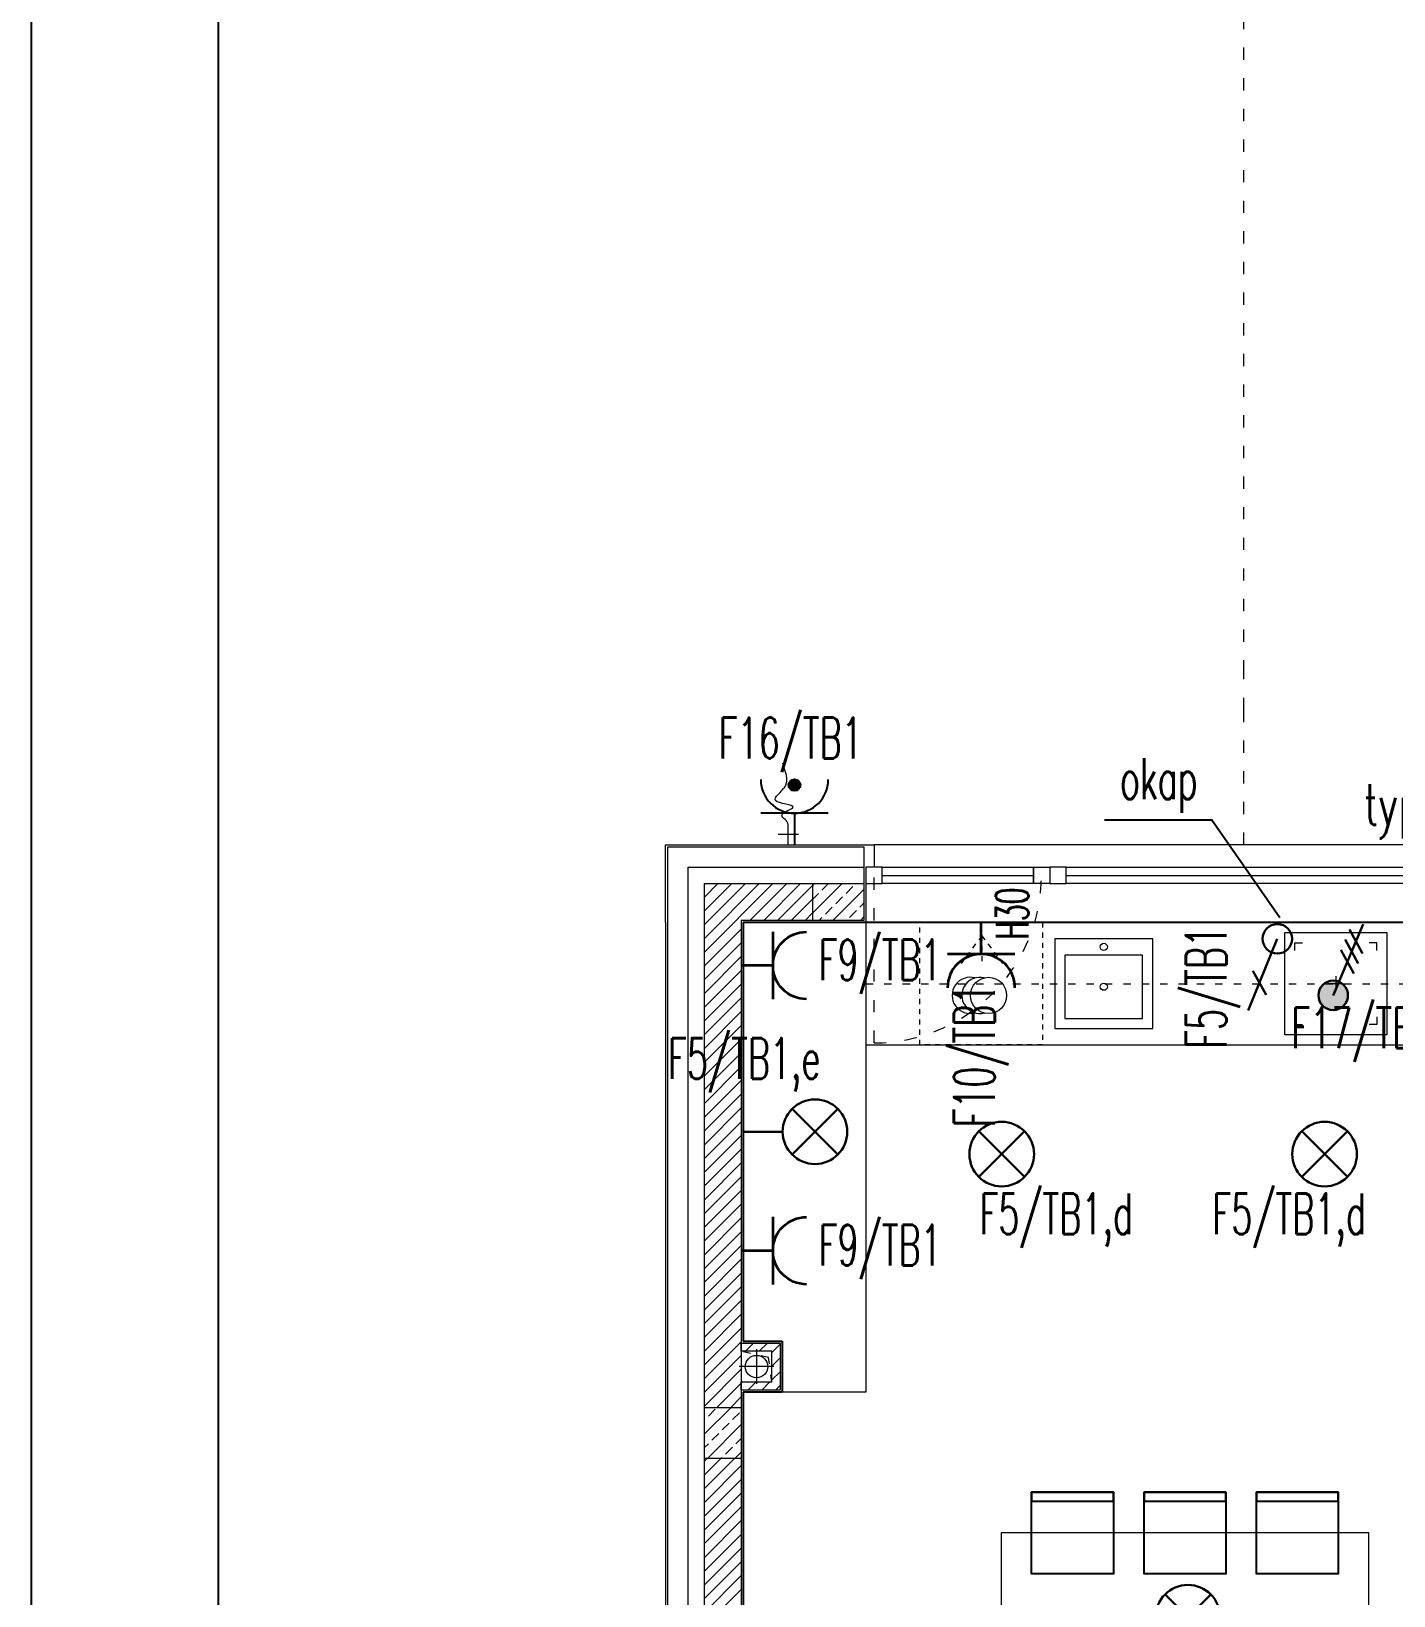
# Model space of a CAD drawing. Header units: millimetres. Extents: x 1780 to 154263, y -7240 to 17216.
# Drawn here: x 114275 to 114942, y 3319 to 4085 of the extents above; entities that cross this region are included whole.
import ezdxf

# ---------------------------------------------------------------- set-up
doc = ezdxf.new("R2010")
doc.units = ezdxf.units.MM
doc.linetypes.add('0.5_0.5', pattern=[1, 0.5, -0.5])
doc.linetypes.add('ACAD_ISO03W100', pattern=[30, 12, -18])
for name, color, linetype, lineweight in [('2d_SX_aranżacja drukowana', 200, 'Continuous', 5), ('2d_SX_aranżacja niedrukowana', 191, 'Continuous', 5), ('2d_SX_gruba przekroje', 90, 'Continuous', 20), ('2d_SX_instalacje szkic - kanalizacja sanitarna', 44, 'Continuous', 5), ('2d_SX_instalacje szkic - woda', 140, 'Continuous', 5), ('2d_SX_przebicia', 96, 'Continuous', 13), ('2d_SX_stolarka okienna', 5, 'Continuous', 5), ('2d_SX_szraf', 251, 'Continuous', 0), ('2d_SX_warstwy', 181, 'Continuous', 9), ('2d_SX_widok', 10, 'Continuous', 9)]:
    doc.layers.add(name, color=color, linetype=linetype, lineweight=lineweight)
doc.layers.add('2d_SX_powierzchnia', color=251, linetype='Continuous', plot=False)
for name, color, linetype in [('2d_SX_rewizja 18 września', 210, 'Continuous'), ('60 instalacje elektryka', 10, 'Continuous'), ('BA-widok', 1, 'Continuous')]:
    doc.layers.add(name, color=color, linetype=linetype)
doc.styles.add('OPIS', font='simplex.shx', dxfattribs={"width": 0.7, "height": 4})
doc.linetypes.add('ZIGZAG', pattern='A,0.00254,-5.08,[131,ltypeshp.shx,S=5.08,R=0,X=-5.08,Y=0],-10.16,[131,ltypeshp.shx,S=5.08,R=180,X=5.08,Y=0],-5.08', length=20.32254)

# ---------------------------------------------------------------- blocks, each defined once
blk = doc.blocks.new('PDKLD B2')
at = {"color": 8}
for points in [[(107171.01, -12916.04), (107171.01, -12956.04), (107131.01, -12956.04), (107131.01, -12916.04)], [(107131.01, -12916.04), (107131.01, -12920.48), (107171.01, -12920.48), (107171.01, -12916.04), (107171.01, -12916.04)], [(107226.01, -12916.04), (107226.01, -12956.04), (107186.01, -12956.04), (107186.01, -12916.04)], [(107186.01, -12916.04), (107186.01, -12920.48), (107226.01, -12920.48), (107226.01, -12916.04), (107226.01, -12916.04)], [(107281.01, -12916.04), (107281.01, -12956.04), (107241.01, -12956.04), (107241.01, -12916.04)], [(107241.01, -12916.04), (107241.01, -12920.48), (107281.01, -12920.48), (107281.01, -12916.04), (107281.01, -12916.04)]]:
    blk.add_lwpolyline(points, close=True, dxfattribs=at)
at = {"layer": '2d_SX_aranżacja drukowana', "color": 8}
for p, q in [((106989.88, -12842.1), (106989.88, -12637.1)), ((106989.88, -12637.1), (106989.88, -12637.1)), ((106989.88, -12637.1), (107049.88, -12637.1)), ((107409.88, -12637.1), (106989.88, -12637.1)), ((106989.88, -12637.1), (106989.88, -12697.1)), ((107409.88, -12637.1), (106989.88, -12637.1)), ((106989.88, -12637.1), (106989.88, -12697.1)), ((107049.88, -12637.1), (107049.88, -12867.1)), ((107190.31, -12645.1), (107142.31, -12645.1)), ((107142.31, -12645.1), (107142.31, -12689.1)), ((107190.31, -12689.1), (107190.31, -12645.1)), ((107254.89, -12642.1), (107304.89, -12642.1)), ((107254.89, -12692.1), (107254.89, -12642.1)), ((107304.89, -12642.1), (107304.89, -12692.1)), ((107185.31, -12653.1), (107147.31, -12653.1)), ((107147.31, -12653.1), (107147.31, -12684.1)), ((107185.31, -12684.1), (107185.31, -12653.1)), ((107259.89, -12650.81), (107259.89, -12647.1)), ((107259.89, -12647.1), (107263.6, -12647.1)), ((107299.89, -12647.1), (107296.17, -12647.1)), ((107299.89, -12650.81), (107299.89, -12647.1)), ((107279.89, -12667.1), (107276.17, -12667.1)), ((107279.89, -12663.38), (107279.89, -12667.1)), ((107283.6, -12667.1), (107279.89, -12667.1)), ((107279.89, -12667.1), (107279.89, -12670.81)), ((107147.31, -12684.1), (107185.31, -12684.1)), ((107259.89, -12683.38), (107259.89, -12687.1)), ((107299.89, -12683.38), (107299.89, -12687.1)), ((107142.31, -12689.1), (107190.31, -12689.1)), ((107259.89, -12687.1), (107263.6, -12687.1)), ((107299.89, -12687.1), (107296.17, -12687.1)), ((107049.88, -12697.1), (107409.88, -12697.1)), ((107049.88, -12697.1), (107409.88, -12697.1)), ((107304.89, -12692.1), (107254.89, -12692.1)), ((107049.88, -12867.1), (106989.88, -12867.1))]:
    blk.add_line(p, q, dxfattribs=at)
at = {"layer": '2d_SX_aranżacja drukowana', "color": 8, "linetype": '0.5_0.5', "ltscale": 5}
for p, q in [((107076.31, -12637.1), (107136.31, -12637.1)), ((107076.31, -12697.1), (107076.31, -12637.1)), ((107136.31, -12637.1), (107136.31, -12697.1)), ((107106.61, -12643.65), (107096.44, -12657.17)), ((107106.61, -12643.65), (107106.61, -12658.55)), ((107106.61, -12643.65), (107116.79, -12657.17)), ((107136.31, -12697.1), (107076.31, -12697.1))]:
    blk.add_line(p, q, dxfattribs=at)
at = {"layer": '2d_SX_aranżacja drukowana', "color": 8, "linetype": 'ACAD_ISO03W100', "ltscale": 0.3}
blk.add_line((107049.88, -12667.1), (107349.88, -12667.1), dxfattribs=at)
at = {"layer": '2d_SX_aranżacja drukowana', "color": 8}
for centre, radius in [((107166.31, -12649.1), 1.75), ((107109.93, -12672.83), 8.84), ((107166.31, -12668.6), 1.75)]:
    blk.add_circle(centre, radius, dxfattribs=at)
for centre, start, end in [((107100.93, -12672.83), 74.45458, 285.54542), ((107105.67, -12672.83), 76.04438, 283.95562)]:
    blk.add_arc(centre, 8.84, start, end, dxfattribs=at)
at = {"layer": '2d_SX_aranżacja niedrukowana', "color": 8}
for p, q in [((107296.01, -12936.04), (107116.01, -12936.04)), ((107116.01, -12936.04), (107116.01, -13016.04)), ((107296.01, -13016.04), (107296.01, -12936.04))]:
    blk.add_line(p, q, dxfattribs=at)
at = {"layer": '2d_SX_gruba przekroje', "color": 8}
for p, q in [((106951.88, -12637.1), (106951.88, -12599.1)), ((106951.88, -12599.1), (107049.88, -12599.1)), ((107049.88, -12599.1), (107053.88, -12599.1)), ((107053.88, -12599.1), (107053.88, -12610.1)), ((107053.88, -12610.1), (107049.88, -12610.1)), ((107049.88, -12610.1), (107049.88, -12637.1)), ((106951.88, -12637.1), (106951.88, -13445.1)), ((106989.88, -12842.1), (106989.88, -12637.1)), ((107049.88, -12637.1), (106989.88, -12637.1)), ((107008.88, -12842.1), (106989.88, -12842.1)), ((107008.88, -12842.1), (106989.88, -12842.1)), ((107008.88, -12867.1), (107008.88, -12842.1)), ((107008.88, -12861.1), (107008.88, -12842.1)), ((107008.88, -12867.1), (106989.88, -12867.1)), ((106989.88, -13407.1), (106989.88, -12867.1))]:
    blk.add_line(p, q, dxfattribs=at)
at = {"layer": '2d_SX_instalacje szkic - kanalizacja sanitarna', "color": 8}
for p, q in [((106996.38, -12846.1), (106996.38, -12863.1)), ((107004.88, -12854.6), (106987.88, -12854.6))]:
    blk.add_line(p, q, dxfattribs=at)
blk.add_circle((106996.38, -12854.6), 5.5, dxfattribs=at)
at = {"layer": '2d_SX_instalacje szkic - woda', "color": 8}
for p, q in [((107011.88, -12599.1), (107011.88, -12589.1)), ((107016.88, -12594.1), (107006.88, -12594.1))]:
    blk.add_line(p, q, dxfattribs=at)
at = {"layer": '2d_SX_instalacje szkic - woda', "color": 8, "start_tangent": (0.020138, 0.999797), "end_tangent": (-0.22984, 0.973228)}
blk.add_spline([(107011.88, -12589.1), (107008.81, -12584.71), (107014.32, -12580.72), (107005.64, -12577.42), (107010.19, -12570.81), (107009.22, -12559.12)], degree=3, dxfattribs=at)
at = {"layer": '2d_SX_powierzchnia', "color": 8}
for p, q in [((107409.88, -12637.1), (106989.88, -12637.1)), ((106989.88, -12637.1), (106989.88, -12842.1)), ((106989.88, -12842.1), (107008.88, -12842.1)), ((107008.88, -12842.1), (107008.88, -12867.1)), ((107008.88, -12867.1), (106989.88, -12867.1)), ((106989.88, -12867.1), (106989.88, -13407.1))]:
    blk.add_line(p, q, dxfattribs=at)
at = {"layer": '2d_SX_przebicia', "color": 8, "linetype": 'ACAD_ISO03W100', "ltscale": 0.3}
for p, q in [((107002.21, -12850.08), (106988.88, -12847.1)), ((107003.88, -12847.1), (106988.88, -12847.1)), ((106988.88, -12847.1), (106988.88, -12862.1)), ((107003.88, -12862.1), (107002.21, -12850.08)), ((107003.88, -12862.1), (107003.88, -12847.1)), ((106988.88, -12862.1), (107003.88, -12862.1))]:
    blk.add_line(p, q, dxfattribs=at)
at = {"layer": '2d_SX_stolarka okienna', "color": 8}
for p, q in [((107057.88, -12610.1), (107049.88, -12610.1)), ((107049.88, -12610.1), (107049.88, -12618.1)), ((107057.88, -12618.1), (107057.88, -12610.1)), ((107057.88, -12618.1), (107057.88, -12610.1)), ((107057.88, -12610.1), (107131.88, -12610.1)), ((107057.88, -12614.1), (107131.88, -12614.1)), ((107131.88, -12618.1), (107131.88, -12610.1)), ((107131.88, -12610.1), (107139.88, -12610.1)), ((107131.88, -12610.1), (107131.88, -12618.1)), ((107139.88, -12610.1), (107139.88, -12618.1)), ((107147.88, -12610.1), (107139.88, -12610.1)), ((107139.88, -12610.1), (107139.88, -12618.1)), ((107147.88, -12618.1), (107147.88, -12610.1)), ((107147.88, -12618.1), (107147.88, -12610.1)), ((107147.88, -12610.1), (107341.88, -12610.1)), ((107147.88, -12614.1), (107341.88, -12614.1)), ((107049.88, -12618.1), (107057.88, -12618.1)), ((107049.88, -12618.1), (107049.88, -12618.1)), ((107131.88, -12618.1), (107057.88, -12618.1)), ((107139.88, -12618.1), (107131.88, -12618.1)), ((107139.88, -12618.1), (107139.88, -12618.1)), ((107139.88, -12618.1), (107147.88, -12618.1)), ((107139.88, -12618.1), (107139.88, -12618.1)), ((107341.88, -12618.1), (107147.88, -12618.1))]:
    blk.add_line(p, q, dxfattribs=at)
at = {"layer": '2d_SX_stolarka okienna', "color": 8, "linetype": 'ACAD_ISO03W100', "ltscale": 0.5}
blk.add_line((107053.88, -12696.1), (107053.88, -12614.1), dxfattribs=at)
blk.add_arc((107053.71, -12614.03), 82.07, 270.1168, 359.95145, dxfattribs=at)
at = {"layer": '2d_SX_szraf', "color": 8, "linetype": 'ZIGZAG'}
for p, q in [((106962.88, -13434.1), (106962.88, -12610.1)), ((106962.88, -12610.1), (107048.88, -12610.1))]:
    blk.add_line(p, q, dxfattribs=at)
at = {"layer": '2d_SX_szraf', "color": 8, "linetype": 'Continuous'}
for p, q in [((106970.88, -12624.7), (106977.48, -12618.1)), ((106970.88, -12631.44), (106984.22, -12618.1)), ((106970.88, -12638.17), (106990.95, -12618.1)), ((106970.88, -12644.91), (106997.69, -12618.1)), ((106970.88, -12651.64), (107004.42, -12618.1)), ((106993.16, -12636.1), (107011.16, -12618.1)), ((106999.89, -12636.1), (107017.89, -12618.1)), ((107006.63, -12636.1), (107023.88, -12618.85)), ((107023.88, -12619.01), (107024.79, -12618.1)), ((107023.88, -12632.48), (107038.26, -12618.1)), ((107028.38, -12621.24), (107031.52, -12618.1)), ((107033.73, -12636.1), (107048.88, -12620.95)), ((107040.16, -12622.93), (107043.53, -12619.56)), ((107013.36, -12636.1), (107023.88, -12625.58)), ((107023.88, -12625.74), (107026.69, -12622.93)), ((107030.06, -12633.03), (107033.43, -12629.66)), ((107035.11, -12627.98), (107038.48, -12624.61)), ((107046.9, -12629.66), (107048.88, -12627.68)), ((107020.1, -12636.1), (107023.88, -12632.32)), ((107026.99, -12636.1), (107028.38, -12634.71)), ((107041.85, -12634.71), (107045.22, -12631.34)), ((107047.2, -12636.1), (107048.88, -12634.42)), ((106970.88, -12658.38), (106988.88, -12640.38)), ((106970.88, -12665.11), (106988.88, -12647.11)), ((106970.88, -12671.85), (106988.88, -12653.85)), ((106970.88, -12678.58), (106988.88, -12660.58)), ((106970.88, -12685.32), (106988.88, -12667.32)), ((106970.88, -12692.05), (106988.88, -12674.05)), ((106970.88, -12698.79), (106988.88, -12680.79)), ((106970.88, -12705.52), (106988.88, -12687.52)), ((106970.88, -12712.26), (106988.88, -12694.26)), ((106970.88, -12718.99), (106988.88, -12700.99)), ((106970.88, -12725.73), (106988.88, -12707.73)), ((106970.88, -12732.46), (106988.88, -12714.46)), ((106970.88, -12739.2), (106988.88, -12721.2)), ((106970.88, -12745.93), (106988.88, -12727.93)), ((106970.88, -12752.67), (106988.88, -12734.67)), ((106970.88, -12759.41), (106988.88, -12741.41)), ((106970.88, -12766.14), (106988.88, -12748.14)), ((106970.88, -12772.88), (106988.88, -12754.88)), ((106970.88, -12779.61), (106988.88, -12761.61)), ((106970.88, -12786.35), (106988.88, -12768.35)), ((106970.88, -12793.08), (106988.88, -12775.08)), ((106970.88, -12799.82), (106988.88, -12781.82)), ((106970.88, -12806.55), (106988.88, -12788.55)), ((106970.88, -12813.29), (106988.88, -12795.29)), ((106970.88, -12820.02), (106988.88, -12802.02)), ((106970.88, -12826.76), (106988.88, -12808.76)), ((106970.88, -12833.49), (106988.88, -12815.49)), ((106970.88, -12840.23), (106988.88, -12822.23)), ((106970.88, -12846.96), (106988.88, -12828.96)), ((106970.88, -12853.7), (106988.88, -12835.7)), ((106970.88, -12860.43), (106988.88, -12842.43)), ((106990.95, -12847.1), (106994.95, -12843.1)), ((106997.68, -12847.1), (107001.68, -12843.1)), ((107003.88, -12847.64), (107007.88, -12843.64)), ((106970.88, -12867.17), (106988.88, -12849.17)), ((107003.88, -12854.37), (107007.88, -12850.37)), ((106970.88, -12873.9), (106988.88, -12855.9)), ((107003.88, -12861.11), (107007.88, -12857.11)), ((106976.99, -12874.53), (106988.88, -12862.64)), ((106988.88, -12862.64), (106989.42, -12862.1)), ((106992.15, -12866.1), (106996.15, -12862.1)), ((106998.89, -12866.1), (107002.89, -12862.1)), ((107005.62, -12866.1), (107007.88, -12863.84)), ((106970.88, -12887.53), (106983.88, -12874.53)), ((106972.81, -12878.86), (106976.18, -12875.5)), ((106983.72, -12874.53), (106988.88, -12869.37)), ((106970.88, -12880.8), (106971.13, -12880.55)), ((106972.35, -12899.53), (106988.88, -12883)), ((106979.55, -12885.6), (106982.91, -12882.23)), ((106984.6, -12880.55), (106987.97, -12877.18)), ((106974.5, -12890.65), (106977.86, -12887.28)), ((106986.28, -12892.33), (106988.88, -12889.74)), ((106970.88, -12894.27), (106972.81, -12892.33)), ((106981.23, -12897.39), (106984.6, -12894.02)), ((106985.82, -12899.53), (106988.88, -12896.47)), ((106970.88, -12900.84), (106972.19, -12899.53)), ((106970.88, -12907.58), (106978.93, -12899.53)), ((106970.88, -12914.31), (106985.66, -12899.53)), ((106970.88, -12921.05), (106988.88, -12903.05)), ((106979.09, -12899.53), (106979.55, -12899.07)), ((106970.88, -12927.79), (106988.88, -12909.79)), ((106970.88, -12934.52), (106988.88, -12916.52)), ((106970.88, -12941.26), (106988.88, -12923.26)), ((106970.88, -12947.99), (106988.88, -12929.99)), ((106970.88, -12954.73), (106988.88, -12936.73)), ((106970.88, -12961.46), (106988.88, -12943.46)), ((106970.88, -12968.2), (106988.88, -12950.2)), ((106970.88, -12974.93), (106988.88, -12956.93)), ((106970.88, -12981.67), (106988.88, -12963.67))]:
    blk.add_line(p, q, dxfattribs=at)
at = {"layer": '2d_SX_warstwy', "color": 8}
for p, q in [((106952.88, -13444.1), (106952.88, -12600.1)), ((106952.88, -12600.1), (107048.88, -12600.1)), ((107048.88, -12600.1), (107048.88, -12618.1)), ((106970.88, -13426.1), (106970.88, -12618.1)), ((106970.88, -12618.1), (107048.88, -12618.1)), ((107023.88, -12618.1), (107048.88, -12618.1)), ((107023.88, -12636.1), (107023.88, -12618.1)), ((107048.88, -12618.1), (107048.88, -12636.1)), ((107048.88, -12618.1), (107048.88, -12636.1)), ((107048.88, -12636.1), (106988.88, -12636.1)), ((106988.88, -12636.1), (106988.88, -13408.1)), ((107048.88, -12636.1), (107023.88, -12636.1)), ((106988.88, -12847.1), (106988.88, -12843.1)), ((106988.88, -12843.1), (107007.88, -12843.1)), ((107007.88, -12843.1), (107007.88, -12866.1)), ((107003.88, -12847.1), (106988.88, -12847.1)), ((107003.88, -12862.1), (107003.88, -12847.1)), ((106988.88, -12866.1), (106988.88, -12862.1)), ((106988.88, -12862.1), (107003.88, -12862.1)), ((107003.88, -12866.1), (106988.88, -12866.1)), ((107007.88, -12866.1), (107003.88, -12866.1)), ((106970.88, -12874.53), (106988.88, -12874.53)), ((106970.88, -12899.53), (106970.88, -12874.53)), ((106988.88, -12874.53), (106988.88, -12899.53)), ((106988.88, -12899.53), (106970.88, -12899.53))]:
    blk.add_line(p, q, dxfattribs=at)
at = {"layer": '2d_SX_widok', "color": 8, "linetype": 'ACAD_ISO03W100', "ltscale": 0.5}
for p, q in [((107234.88, -12514.75), (107234.88, -11280.09)), ((107234.88, -12533.09), (107234.88, -12514.75)), ((107234.88, -12599.1), (107234.88, -12533.09))]:
    blk.add_line(p, q, dxfattribs=at)
at = {"layer": '2d_SX_widok', "color": 8, "ltscale": 0.5}
for p, q in [((107345.88, -12599.1), (107053.88, -12599.1)), ((107049.88, -12637.1), (107049.88, -12637.1)), ((107049.88, -12637.1), (107349.88, -12637.1))]:
    blk.add_line(p, q, dxfattribs=at)
blk = doc.blocks.new('lampa1')
at = {"layer": '60 instalacje elektryka', "lineweight": 30}
for p, q in [((2045.42, 2946.75), (2067.75, 2924.42)), ((2067.75, 2946.75), (2045.42, 2924.42))]:
    blk.add_line(p, q, dxfattribs=at)
blk.add_circle((2056.58, 2935.58), 15.79, dxfattribs=at)
blk = doc.blocks.new('kinkiet')
at = {"layer": '60 instalacje elektryka', "lineweight": 30}
for p, q in [((-249830.13, -8956.18), (-249807.78, -8978.54)), ((-249830.13, -8978.54), (-249807.78, -8956.18)), ((-249834.76, -8967.36), (-249854.04, -8967.36))]:
    blk.add_line(p, q, dxfattribs=at)
blk.add_circle((-249818.96, -8967.36), 15.81, dxfattribs=at)
blk = doc.blocks.new('gniazdo')
at = {"layer": '60 instalacje elektryka', "lineweight": 35}
for p, q in [((1911.13, 1039.39), (1911.13, 1043.76)), ((1911.13, 1041.58), (1909.09, 1041.58))]:
    blk.add_line(p, q, dxfattribs=at)
blk.add_arc((1913.32, 1041.58), 2.18, 90, 270, dxfattribs=at)
blk = doc.blocks.new('gniazdo IP44')
at = {"layer": '60 instalacje elektryka'}
h = blk.add_hatch(color=256, dxfattribs=at)
h.dxf.hatch_style = 1
edge = h.paths.add_edge_path()
edge.add_arc((1758.87, 20893.39), 2.87, 0, 360)
at = {"layer": '60 instalacje elektryka', "lineweight": 25}
for p, q in [((1775.37, 20879.59), (1742.37, 20879.59)), ((1758.87, 20879.59), (1758.87, 20864.16))]:
    blk.add_line(p, q, dxfattribs=at)
at = {"layer": '60 instalacje elektryka'}
blk.add_circle((1758.87, 20893.39), 2.87, dxfattribs=at)
at = {"layer": '60 instalacje elektryka', "lineweight": 25}
blk.add_arc((1758.87, 20896.09), 16.5, 180, 0, dxfattribs=at)
blk = doc.blocks.new('wypust 3f')
at = {"layer": '60 instalacje elektryka', "linetype": 'ByBlock'}
h = blk.add_hatch(color=256, dxfattribs=at)
h.dxf.hatch_style = 1
edge = h.paths.add_edge_path()
edge.add_arc((7494504.47, 5568590.24), 2.78, 0, 360)
at = {"layer": '60 instalacje elektryka', "linetype": 'ByBlock', "lineweight": 30}
for p, q in [((7494492.1, 5568582.58), (7494504.47, 5568590.24)), ((7494496.2, 5568587.48), (7494501.03, 5568585.74)), ((7494492.68, 5568585.31), (7494497.51, 5568583.57)), ((7494494.44, 5568586.4), (7494499.27, 5568584.66))]:
    blk.add_line(p, q, dxfattribs=at)
blk.add_circle((7494504.47, 5568590.24), 2.78, dxfattribs=at)

msp = doc.modelspace()

# ---------------------------------------------------------------- hatches: boundary and pattern name
at = {"layer": '60 instalacje elektryka', "linetype": 'ByBlock'}
h = msp.add_hatch(color=256, dxfattribs=at)
h.dxf.hatch_style = 1
edge = h.paths.add_edge_path()
edge.add_arc((114884.82, 3640.94), 7.23, 107.59242, 107.59242)

# ---------------------------------------------------------------- linework, layer by layer
at = {"layer": '60 instalacje elektryka', "linetype": 'ByBlock', "lineweight": 30}
for p, q in [((114870.54, 3605.93), (114884.82, 3640.94)), ((114879.31, 3613.58), (114872.76, 3625.22))]:
    msp.add_line(p, q, dxfattribs=at)
at = {"layer": '60 instalacje elektryka'}
for points in [[(118479.63, 5410.65), (114275.01, 5410.65), (114275.01, 2437.38), (118479.63, 2437.38)], [(114366.48, 2487.38), (118428.45, 2487.38), (118428.45, 5360.65), (114366.48, 5360.65)]]:
    msp.add_lwpolyline(points, close=True, dxfattribs=at)
at = {"layer": '60 instalacje elektryka', "linetype": 'ByBlock', "lineweight": 30}
msp.add_circle((114884.82, 3640.94), 7.23, dxfattribs=at)
at = {"layer": 'BA-widok'}
msp.add_lwpolyline([(114800.18, 3699.2), (114852.79, 3699.2), (114886.11, 3651.35)], dxfattribs=at)

# ---------------------------------------------------------------- block references
at = {"layer": '2d_SX_rewizja 18 września'}
msp.add_blockref('PDKLD B2', (7633.58, 16286.09), dxfattribs=at)
at = {"layer": '60 instalacje elektryka'}
for name, p in [('gniazdo IP44', (112889.66, -17177.17)), ('kinkiet', (364477.5, 12513.86))]:
    msp.add_blockref(name, p, dxfattribs=at)
for name, p, xscale, yscale, zscale, rotation in [('gniazdo', (106869.52, 18074.47), 7.556206694400001, 7.556206694400001, 7.556206694400001, 270), ('gniazdo', (100196.98, 11498.29), -7.556206694400001, 7.556206694400001, 7.556206694400001, 180), ('lampa1', (117688.75, 5594.38), -1.0011, 1.0011, 1.0011, 89.99999999999997), ('lampa1', (117846.76, 5594.38), -1.0011, 1.0011, 1.0011, 89.99999999999994), ('gniazdo', (100196.98, 11358.65), -7.556206694400001, 7.556206694400001, 7.556206694400001, 180), ('lampa1', (117779.86, 5367.66), -1.0011, 1.0011, 1.0011, 89.99999999999993)]:
    msp.add_blockref(name, p, dxfattribs=dict(at, xscale=xscale, yscale=yscale, zscale=zscale, rotation=rotation))
at = {"layer": '60 instalacje elektryka', "linetype": 'ByBlock', "xscale": -2.6, "yscale": 2.6, "zscale": 2.6, "rotation": 98.90374466654}
msp.add_blockref('wypust 3f', (11402879.12, 21495400.84), dxfattribs=at)

# ---------------------------------------------------------------- texts
at = {"layer": '60 instalacje elektryka', "lineweight": 15, "char_height": 20, "style": 'OPIS'}
for s, insert, width, attachment_point in [('\\pxql;{\\W0.6;F16/TB1}', (114633.6, 3749.26), 22.1829, 3), ('\\pxql;{\\W0.6;okap}', (114807.79, 3729.32), 42.2857, 1), ('\\pxql;typ"A"', (114927.13, 3716.69), 60, 1), ('\\pxql;{\\W0.6;F9/TB1}', (114682.53, 3640.63), 22.1829, 3), ('\\pxql;{\\W0.6;F17/TB1}', (114913.84, 3607.39), 22.1829, 3), ('\\pxql;{\\W0.6;F5/TB1,e}', (114608.78, 3592.34), 22.1829, 3), ('\\pxql;{\\W0.6;F5/TB1,d}', (114761.25, 3516.33), 22.1829, 3), ('\\pxql;{\\W0.6;F5/TB1,d}', (114875.26, 3516.33), 22.1829, 3), ('\\pxql;{\\W0.6;F9/TB1}', (114682.53, 3500.99), 22.1829, 3)]:
    msp.add_mtext(s, dxfattribs=dict(at, insert=insert, width=width, attachment_point=attachment_point))
at = {"layer": '60 instalacje elektryka', "lineweight": 15, "attachment_point": 1, "rotation": 90, "style": 'OPIS'}
for s, insert, char_height, width in [('\\pxql;{\\W0.6;H30}', (114747.02, 3640.54), 16, 22.1829), ('\\pxql;{\\W0.6;F5/TB1}', (114839.99, 3587.07), 20, 65.7143), ('\\pxql;{\\W0.6;F10/TB1}', (114726.52, 3548.56), 20, 65.7143)]:
    msp.add_mtext(s, dxfattribs=dict(at, insert=insert, char_height=char_height, width=width))

doc.saveas('drawing.dxf')
